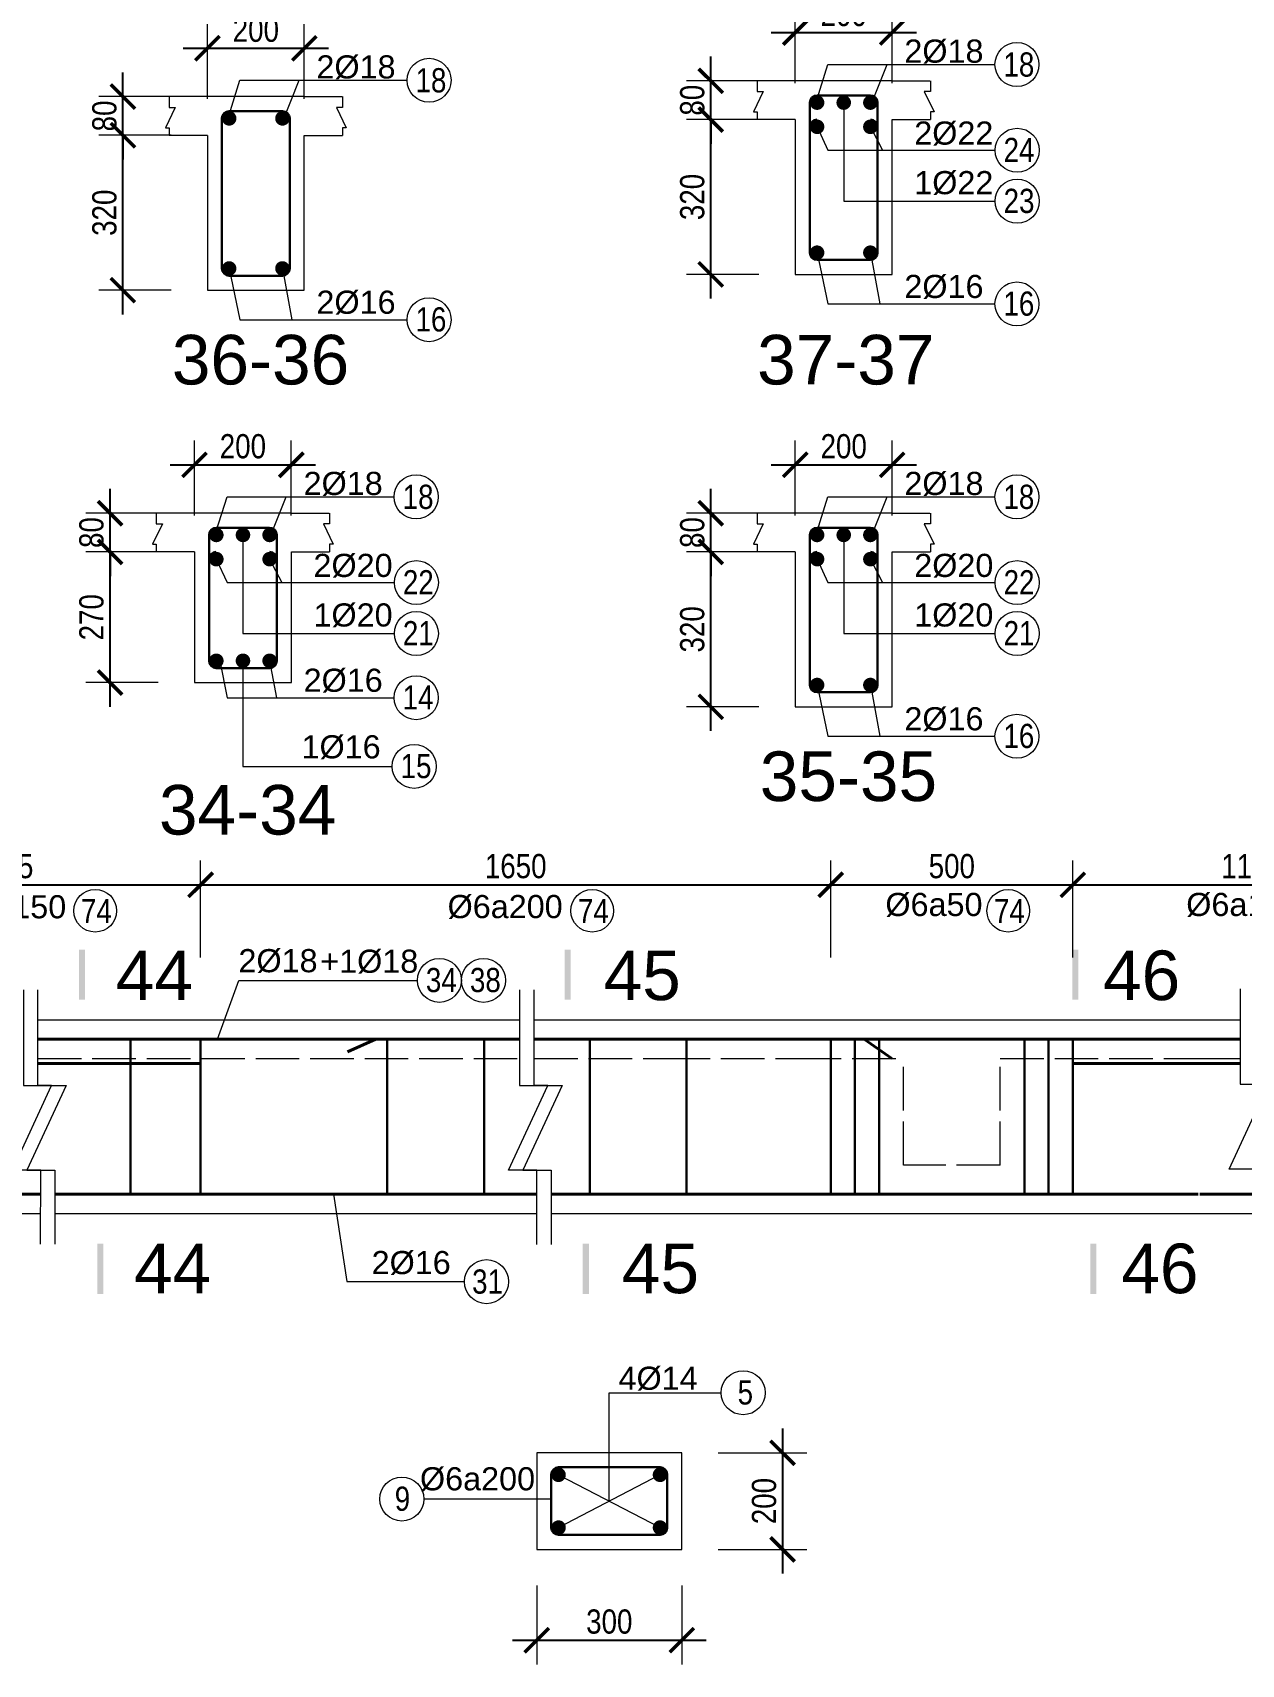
# Model space of a CAD drawing. Header units: inches. Extents: x 1604615 to 1925968, y -294302 to 52467.
# Drawn here: x 1673974 to 1683956, y -257386 to -243901 of the extents above; entities that cross this region are included whole.
import ezdxf

# ---------------------------------------------------------------- set-up
doc = ezdxf.new("R2010")
doc.units = ezdxf.units.IN
doc.header["$LTSCALE"] = 20
doc.header["$MEASUREMENT"] = 0
doc.linetypes.add('ACAD_ISO02W100', pattern=[15, 12, -3])
doc.layers.get('0').update_dxf_attribs({"lineweight": 13})
for name, color, linetype, lineweight in [('BORDER', 3, 'Continuous', 40), ('Duong bao', 4, 'Continuous', 30), ('net 0.2', 5, 'Continuous', 20), ('net dut', 7, 'Continuous', 9)]:
    doc.layers.add(name, color=color, linetype=linetype, lineweight=lineweight)
doc.layers.add('TEXT', color=9, linetype='Continuous')
doc.styles.add('chu', font='VHELVCN.TTF')
doc.styles.add('thep', font='ARIAL.TTF')
doc.dimstyles.new('tl25', dxfattribs={"dimscale": 100, "dimtxt": 2, "dimasz": 2, "dimexe": 2, "dimexo": 3, "dimgap": 0.5, "dimtad": 1, "dimdec": 0, "dimlfac": 0.25, "dimdsep": 46, "dimtxsty": 'chu', "dimblk": 'ARCHTICK', "dimcen": 8, "dimdle": 2, "dimclrd": 1, "dimclre": 1, "dimclrt": 2, "dimadec": 0, "dimazin": 0, "dimtfac": 0.1, "dimtdec": 0, "dimtix": 1, "dimtmove": 2, "dimatfit": 3, "dimldrblk": 'ARCHTICK', "dimfxl": 6, "dimfxlon": 1, "dimtolj": 1, "dimlwe": -1, "dimarcsym": 0})

# ---------------------------------------------------------------- blocks, each defined once
blk = doc.blocks.new('kk')
at = {"ltscale": 0.1}
for p, q in [((-71, 1140), (-71, 350)), ((49, 350), (49, 1140)), ((-162, -350), (162, 350)), ((-71, 350), (281, 350)), ((281, 350), (-44, -350)), ((162, 350), (49, 350)), ((73, -350), (-162, -350)), ((-44, -350), (189, -350)), ((71, -962), (73, -350)), ((189, -350), (189, -962))]:
    blk.add_line(p, q, dxfattribs=at)
blk = doc.blocks.new('_ArchTick')
at = {"color": 0, "linetype": 'ByBlock', "const_width": 0.15}
blk.add_lwpolyline([(-0.5, -0.5), (0.5, 0.5)], dxfattribs=at)
blk = doc.blocks.new('*D115')
at = {"color": 1}
for p, q in [((1672090, -251543), (1672090, -250743)), ((1675361, -251543), (1675361, -250743))]:
    blk.add_line(p, q, dxfattribs=at)
at = {"color": 1, "lineweight": -2}
blk.add_line((1671890, -250943), (1675561, -250943), dxfattribs=at)
at = {"layer": 'Defpoints', "color": 0}
for p in [(1675361, -250943), (1672090, -252059), (1675361, -252059)]:
    blk.add_point(p, dxfattribs=at)
at = {"color": 1, "lineweight": -2, "xscale": 200, "yscale": 200, "zscale": 200, "rotation": 180}
blk.add_blockref('_ArchTick', (1672090, -250943), dxfattribs=at)
at = {"color": 1, "lineweight": -2, "xscale": 200, "yscale": 200, "zscale": 200}
blk.add_blockref('_ArchTick', (1675361, -250943), dxfattribs=at)
at = {"color": 2, "insert": (1673725, -250790), "char_height": 200, "attachment_point": 5, "style": 'chu'}
blk.add_mtext('\\A1;1175', dxfattribs=at)
blk = doc.blocks.new('*D322')
at = {"color": 1}
for p, q in [((1675361, -251543), (1675361, -250743)), ((1680565, -251543), (1680565, -250743))]:
    blk.add_line(p, q, dxfattribs=at)
at = {"color": 1, "lineweight": -2}
blk.add_line((1675161, -250943), (1680765, -250943), dxfattribs=at)
at = {"layer": 'Defpoints', "color": 0}
for p in [(1680565, -250943), (1675361, -252059), (1680565, -253499)]:
    blk.add_point(p, dxfattribs=at)
at = {"color": 1, "lineweight": -2, "xscale": 200, "yscale": 200, "zscale": 200, "rotation": 180}
blk.add_blockref('_ArchTick', (1675361, -250943), dxfattribs=at)
at = {"color": 1, "lineweight": -2, "xscale": 200, "yscale": 200, "zscale": 200}
blk.add_blockref('_ArchTick', (1680565, -250943), dxfattribs=at)
at = {"color": 2, "insert": (1677963, -250790), "char_height": 200, "attachment_point": 5, "style": 'chu'}
blk.add_mtext('\\A1;1650', dxfattribs=at)
blk = doc.blocks.new('*D323')
at = {"color": 1}
for p, q in [((1680565, -251543), (1680565, -250743)), ((1682565, -251543), (1682565, -250743))]:
    blk.add_line(p, q, dxfattribs=at)
at = {"color": 1, "lineweight": -2}
blk.add_line((1680365, -250943), (1682765, -250943), dxfattribs=at)
at = {"layer": 'Defpoints', "color": 0}
for p in [(1682565, -250943), (1680565, -253499), (1682565, -253499)]:
    blk.add_point(p, dxfattribs=at)
at = {"color": 1, "lineweight": -2, "xscale": 200, "yscale": 200, "zscale": 200, "rotation": 180}
blk.add_blockref('_ArchTick', (1680565, -250943), dxfattribs=at)
at = {"color": 1, "lineweight": -2, "xscale": 200, "yscale": 200, "zscale": 200}
blk.add_blockref('_ArchTick', (1682565, -250943), dxfattribs=at)
at = {"color": 2, "insert": (1681565, -250790), "char_height": 200, "attachment_point": 5, "style": 'chu'}
blk.add_mtext('\\A1;500', dxfattribs=at)
blk = doc.blocks.new('*D324')
at = {"color": 1}
for p, q in [((1682565, -251543), (1682565, -250743)), ((1685525, -251543), (1685525, -250743))]:
    blk.add_line(p, q, dxfattribs=at)
at = {"color": 1, "lineweight": -2}
blk.add_line((1682365, -250943), (1685725, -250943), dxfattribs=at)
at = {"layer": 'Defpoints', "color": 0}
for p in [(1685525, -250943), (1682565, -253499), (1685525, -253659)]:
    blk.add_point(p, dxfattribs=at)
at = {"color": 1, "lineweight": -2, "xscale": 200, "yscale": 200, "zscale": 200, "rotation": 180}
blk.add_blockref('_ArchTick', (1682565, -250943), dxfattribs=at)
at = {"color": 1, "lineweight": -2, "xscale": 200, "yscale": 200, "zscale": 200}
blk.add_blockref('_ArchTick', (1685525, -250943), dxfattribs=at)
at = {"color": 2, "insert": (1684045, -250790), "char_height": 200, "attachment_point": 5, "style": 'chu'}
blk.add_mtext('\\A1;1175', dxfattribs=at)
blk = doc.blocks.new('*D376')
at = {"color": 1, "lineweight": -2}
blk.add_line((1680167, -255437), (1680167, -256635), dxfattribs=at)
at = {"color": 1}
for p, q in [((1679635, -255637), (1680367, -255637)), ((1679635, -256435), (1680367, -256435))]:
    blk.add_line(p, q, dxfattribs=at)
at = {"layer": 'Defpoints', "color": 0}
for p in [(1679335, -255637), (1679335, -256435), (1680167, -256435)]:
    blk.add_point(p, dxfattribs=at)
at = {"color": 1, "lineweight": -2, "xscale": 200, "yscale": 200, "zscale": 200}
for p, rotation in [((1680167, -255637), 90), ((1680167, -256435), 270)]:
    blk.add_blockref('_ArchTick', p, dxfattribs=dict(at, rotation=rotation))
at = {"color": 2, "insert": (1680015, -256036), "char_height": 200, "attachment_point": 5, "rotation": 90, "style": 'chu'}
blk.add_mtext('\\A1;200', dxfattribs=at)
blk = doc.blocks.new('*D377')
at = {"color": 1}
for p, q in [((1678137, -256735), (1678137, -257386)), ((1679335, -256735), (1679335, -257386))]:
    blk.add_line(p, q, dxfattribs=at)
at = {"color": 1, "lineweight": -2}
blk.add_line((1677937, -257186), (1679535, -257186), dxfattribs=at)
at = {"layer": 'Defpoints', "color": 0}
for p in [(1678137, -256435), (1679335, -256435), (1679335, -257186)]:
    blk.add_point(p, dxfattribs=at)
at = {"color": 1, "lineweight": -2, "xscale": 200, "yscale": 200, "zscale": 200, "rotation": 180}
blk.add_blockref('_ArchTick', (1678137, -257186), dxfattribs=at)
at = {"color": 1, "lineweight": -2, "xscale": 200, "yscale": 200, "zscale": 200}
blk.add_blockref('_ArchTick', (1679335, -257186), dxfattribs=at)
at = {"color": 2, "insert": (1678736, -257033), "char_height": 200, "attachment_point": 5, "style": 'chu'}
blk.add_mtext('\\A1;300', dxfattribs=at)
blk = doc.blocks.new('*D173')
at = {"color": 1}
for p, q in [((1675310, -247892), (1675310, -247272)), ((1676110, -247892), (1676110, -247272))]:
    blk.add_line(p, q, dxfattribs=at)
at = {"color": 1, "lineweight": -2}
blk.add_line((1675110, -247472), (1676310, -247472), dxfattribs=at)
at = {"layer": 'Defpoints', "color": 0}
for p in [(1676110, -247472), (1675310, -248192), (1676110, -248192)]:
    blk.add_point(p, dxfattribs=at)
at = {"color": 1, "lineweight": -2, "xscale": 200, "yscale": 200, "zscale": 200, "rotation": 180}
blk.add_blockref('_ArchTick', (1675310, -247472), dxfattribs=at)
at = {"color": 1, "lineweight": -2, "xscale": 200, "yscale": 200, "zscale": 200}
blk.add_blockref('_ArchTick', (1676110, -247472), dxfattribs=at)
at = {"color": 2, "insert": (1675710, -247320), "char_height": 200, "attachment_point": 5, "style": 'chu'}
blk.add_mtext('\\A1;200', dxfattribs=at)
blk = doc.blocks.new('*D174')
at = {"color": 1, "lineweight": -2}
blk.add_line((1674613, -249472), (1674613, -247992), dxfattribs=at)
at = {"color": 1}
for p, q in [((1675010, -248192), (1674413, -248192)), ((1675010, -249272), (1674413, -249272))]:
    blk.add_line(p, q, dxfattribs=at)
at = {"layer": 'Defpoints', "color": 0}
for p in [(1674613, -248192), (1675310, -248192), (1675310, -249272)]:
    blk.add_point(p, dxfattribs=at)
at = {"color": 1, "lineweight": -2, "xscale": 200, "yscale": 200, "zscale": 200}
for p, rotation in [((1674613, -248192), 90), ((1674613, -249272), 270)]:
    blk.add_blockref('_ArchTick', p, dxfattribs=dict(at, rotation=rotation))
at = {"color": 2, "insert": (1674460, -248732), "char_height": 200, "attachment_point": 5, "rotation": 90, "style": 'chu'}
blk.add_mtext('\\A1;270', dxfattribs=at)
blk = doc.blocks.new('*D175')
at = {"color": 1, "lineweight": -2}
for p, q in [((1674613, -247872), (1674613, -247672)), ((1674613, -248192), (1674613, -247872)), ((1674613, -248192), (1674613, -248392))]:
    blk.add_line(p, q, dxfattribs=at)
at = {"color": 1}
for p, q in [((1675010, -247872), (1674413, -247872)), ((1675010, -248192), (1674413, -248192))]:
    blk.add_line(p, q, dxfattribs=at)
at = {"layer": 'Defpoints', "color": 0}
for p in [(1674613, -247872), (1675310, -247872), (1675310, -248192)]:
    blk.add_point(p, dxfattribs=at)
at = {"color": 1, "lineweight": -2, "xscale": 200, "yscale": 200, "zscale": 200}
for p, rotation in [((1674613, -247872), 270), ((1674613, -248192), 90)]:
    blk.add_blockref('_ArchTick', p, dxfattribs=dict(at, rotation=rotation))
at = {"color": 2, "insert": (1674460, -248032), "char_height": 200, "attachment_point": 5, "rotation": 90, "style": 'chu'}
blk.add_mtext('\\A1;80', dxfattribs=at)
blk = doc.blocks.new('*D176')
at = {"color": 1}
for p, q in [((1680272, -247892), (1680272, -247272)), ((1681072, -247892), (1681072, -247272))]:
    blk.add_line(p, q, dxfattribs=at)
at = {"color": 1, "lineweight": -2}
blk.add_line((1680072, -247472), (1681272, -247472), dxfattribs=at)
at = {"layer": 'Defpoints', "color": 0}
for p in [(1681072, -247472), (1680272, -248192), (1681072, -248192)]:
    blk.add_point(p, dxfattribs=at)
at = {"color": 1, "lineweight": -2, "xscale": 200, "yscale": 200, "zscale": 200, "rotation": 180}
blk.add_blockref('_ArchTick', (1680272, -247472), dxfattribs=at)
at = {"color": 1, "lineweight": -2, "xscale": 200, "yscale": 200, "zscale": 200}
blk.add_blockref('_ArchTick', (1681072, -247472), dxfattribs=at)
at = {"color": 2, "insert": (1680672, -247320), "char_height": 200, "attachment_point": 5, "style": 'chu'}
blk.add_mtext('\\A1;200', dxfattribs=at)
blk = doc.blocks.new('*D177')
at = {"color": 1, "lineweight": -2}
blk.add_line((1679574, -249672), (1679574, -247992), dxfattribs=at)
at = {"color": 1}
for p, q in [((1679972, -248192), (1679374, -248192)), ((1679972, -249472), (1679374, -249472))]:
    blk.add_line(p, q, dxfattribs=at)
at = {"layer": 'Defpoints', "color": 0}
for p in [(1679574, -248192), (1680272, -248192), (1680272, -249472)]:
    blk.add_point(p, dxfattribs=at)
at = {"color": 1, "lineweight": -2, "xscale": 200, "yscale": 200, "zscale": 200}
for p, rotation in [((1679574, -248192), 90), ((1679574, -249472), 270)]:
    blk.add_blockref('_ArchTick', p, dxfattribs=dict(at, rotation=rotation))
at = {"color": 2, "insert": (1679422, -248832), "char_height": 200, "attachment_point": 5, "rotation": 90, "style": 'chu'}
blk.add_mtext('\\A1;320', dxfattribs=at)
blk = doc.blocks.new('*D178')
at = {"color": 1, "lineweight": -2}
for p, q in [((1679574, -247872), (1679574, -247672)), ((1679574, -248192), (1679574, -247872)), ((1679574, -248192), (1679574, -248392))]:
    blk.add_line(p, q, dxfattribs=at)
at = {"color": 1}
for p, q in [((1679972, -247872), (1679374, -247872)), ((1679972, -248192), (1679374, -248192))]:
    blk.add_line(p, q, dxfattribs=at)
at = {"layer": 'Defpoints', "color": 0}
for p in [(1679574, -247872), (1680272, -247872), (1680272, -248192)]:
    blk.add_point(p, dxfattribs=at)
at = {"color": 1, "lineweight": -2, "xscale": 200, "yscale": 200, "zscale": 200}
for p, rotation in [((1679574, -247872), 270), ((1679574, -248192), 90)]:
    blk.add_blockref('_ArchTick', p, dxfattribs=dict(at, rotation=rotation))
at = {"color": 2, "insert": (1679422, -248032), "char_height": 200, "attachment_point": 5, "rotation": 90, "style": 'chu'}
blk.add_mtext('\\A1;80', dxfattribs=at)
blk = doc.blocks.new('*D179')
at = {"color": 1}
for p, q in [((1675417, -244449), (1675417, -243830)), ((1676217, -244449), (1676217, -243830))]:
    blk.add_line(p, q, dxfattribs=at)
at = {"color": 1, "lineweight": -2}
blk.add_line((1675217, -244030), (1676417, -244030), dxfattribs=at)
at = {"layer": 'Defpoints', "color": 0}
for p in [(1676217, -244030), (1675417, -244749), (1676217, -244749)]:
    blk.add_point(p, dxfattribs=at)
at = {"color": 1, "lineweight": -2, "xscale": 200, "yscale": 200, "zscale": 200, "rotation": 180}
blk.add_blockref('_ArchTick', (1675417, -244030), dxfattribs=at)
at = {"color": 1, "lineweight": -2, "xscale": 200, "yscale": 200, "zscale": 200}
blk.add_blockref('_ArchTick', (1676217, -244030), dxfattribs=at)
at = {"color": 2, "insert": (1675817, -243878), "char_height": 200, "attachment_point": 5, "style": 'chu'}
blk.add_mtext('\\A1;200', dxfattribs=at)
blk = doc.blocks.new('*D180')
at = {"color": 1, "lineweight": -2}
blk.add_line((1674719, -246229), (1674719, -244549), dxfattribs=at)
at = {"color": 1}
for p, q in [((1675117, -244749), (1674519, -244749)), ((1675117, -246029), (1674519, -246029))]:
    blk.add_line(p, q, dxfattribs=at)
at = {"layer": 'Defpoints', "color": 0}
for p in [(1674719, -244749), (1675417, -244749), (1675417, -246029)]:
    blk.add_point(p, dxfattribs=at)
at = {"color": 1, "lineweight": -2, "xscale": 200, "yscale": 200, "zscale": 200}
for p, rotation in [((1674719, -244749), 90), ((1674719, -246029), 270)]:
    blk.add_blockref('_ArchTick', p, dxfattribs=dict(at, rotation=rotation))
at = {"color": 2, "insert": (1674567, -245389), "char_height": 200, "attachment_point": 5, "rotation": 90, "style": 'chu'}
blk.add_mtext('\\A1;320', dxfattribs=at)
blk = doc.blocks.new('*D181')
at = {"color": 1, "lineweight": -2}
for p, q in [((1674719, -244429), (1674719, -244229)), ((1674719, -244749), (1674719, -244429)), ((1674719, -244749), (1674719, -244949))]:
    blk.add_line(p, q, dxfattribs=at)
at = {"color": 1}
for p, q in [((1675117, -244429), (1674519, -244429)), ((1675117, -244749), (1674519, -244749))]:
    blk.add_line(p, q, dxfattribs=at)
at = {"layer": 'Defpoints', "color": 0}
for p in [(1674719, -244429), (1675417, -244429), (1675417, -244749)]:
    blk.add_point(p, dxfattribs=at)
at = {"color": 1, "lineweight": -2, "xscale": 200, "yscale": 200, "zscale": 200}
for p, rotation in [((1674719, -244429), 270), ((1674719, -244749), 90)]:
    blk.add_blockref('_ArchTick', p, dxfattribs=dict(at, rotation=rotation))
at = {"color": 2, "insert": (1674567, -244589), "char_height": 200, "attachment_point": 5, "rotation": 90, "style": 'chu'}
blk.add_mtext('\\A1;80', dxfattribs=at)
blk = doc.blocks.new('*D182')
at = {"color": 1}
for p, q in [((1680272, -244319), (1680272, -243700)), ((1681072, -244319), (1681072, -243700))]:
    blk.add_line(p, q, dxfattribs=at)
at = {"color": 1, "lineweight": -2}
blk.add_line((1680072, -243900), (1681272, -243900), dxfattribs=at)
at = {"layer": 'Defpoints', "color": 0}
for p in [(1681072, -243900), (1680272, -244619), (1681072, -244619)]:
    blk.add_point(p, dxfattribs=at)
at = {"color": 1, "lineweight": -2, "xscale": 200, "yscale": 200, "zscale": 200, "rotation": 180}
blk.add_blockref('_ArchTick', (1680272, -243900), dxfattribs=at)
at = {"color": 1, "lineweight": -2, "xscale": 200, "yscale": 200, "zscale": 200}
blk.add_blockref('_ArchTick', (1681072, -243900), dxfattribs=at)
at = {"color": 2, "insert": (1680672, -243748), "char_height": 200, "attachment_point": 5, "style": 'chu'}
blk.add_mtext('\\A1;200', dxfattribs=at)
blk = doc.blocks.new('*D183')
at = {"color": 1, "lineweight": -2}
blk.add_line((1679574, -246099), (1679574, -244419), dxfattribs=at)
at = {"color": 1}
for p, q in [((1679972, -244619), (1679374, -244619)), ((1679972, -245899), (1679374, -245899))]:
    blk.add_line(p, q, dxfattribs=at)
at = {"layer": 'Defpoints', "color": 0}
for p in [(1679574, -244619), (1680272, -244619), (1680272, -245899)]:
    blk.add_point(p, dxfattribs=at)
at = {"color": 1, "lineweight": -2, "xscale": 200, "yscale": 200, "zscale": 200}
for p, rotation in [((1679574, -244619), 90), ((1679574, -245899), 270)]:
    blk.add_blockref('_ArchTick', p, dxfattribs=dict(at, rotation=rotation))
at = {"color": 2, "insert": (1679422, -245259), "char_height": 200, "attachment_point": 5, "rotation": 90, "style": 'chu'}
blk.add_mtext('\\A1;320', dxfattribs=at)
blk = doc.blocks.new('*D184')
at = {"color": 1, "lineweight": -2}
for p, q in [((1679574, -244299), (1679574, -244099)), ((1679574, -244619), (1679574, -244299)), ((1679574, -244619), (1679574, -244819))]:
    blk.add_line(p, q, dxfattribs=at)
at = {"color": 1}
for p, q in [((1679972, -244299), (1679374, -244299)), ((1679972, -244619), (1679374, -244619))]:
    blk.add_line(p, q, dxfattribs=at)
at = {"layer": 'Defpoints', "color": 0}
for p in [(1679574, -244299), (1680272, -244299), (1680272, -244619)]:
    blk.add_point(p, dxfattribs=at)
at = {"color": 1, "lineweight": -2, "xscale": 200, "yscale": 200, "zscale": 200}
for p, rotation in [((1679574, -244299), 270), ((1679574, -244619), 90)]:
    blk.add_blockref('_ArchTick', p, dxfattribs=dict(at, rotation=rotation))
at = {"color": 2, "insert": (1679422, -244459), "char_height": 200, "attachment_point": 5, "rotation": 90, "style": 'chu'}
blk.add_mtext('\\A1;80', dxfattribs=at)

msp = doc.modelspace()

# ---------------------------------------------------------------- linework, layer by layer
for p, q in [((1680272.2, -244299), (1679959.8, -244299)), ((1681072.2, -244299), (1680272.2, -244299)), ((1681072.2, -244299), (1681384.6, -244299)), ((1675416.6, -244429.3), (1675104.2, -244429.3)), ((1676216.6, -244429.3), (1675416.6, -244429.3)), ((1676216.6, -244429.3), (1676529, -244429.3)), ((1680672.2, -244479), (1680672.2, -245293.6)), ((1675416.6, -244749.3), (1675100.6, -244749.3)), ((1675416.6, -244749.3), (1675416.6, -246029.3)), ((1676216.6, -246029.3), (1676216.6, -244749.3)), ((1676216.6, -244749.3), (1676532.6, -244749.3)), ((1680272.2, -244619), (1679956.2, -244619)), ((1680272.2, -244619), (1680272.2, -245899)), ((1680892.2, -244679), (1680992.6, -244872.8)), ((1681072.2, -245899), (1681072.2, -244619)), ((1681072.2, -244619), (1681388.2, -244619)), ((1680672.2, -245293.6), (1681920.2, -245293.6)), ((1680272.2, -245899), (1681072.2, -245899)), ((1675416.6, -246029.3), (1676216.6, -246029.3)), ((1675310.5, -247871.8), (1674998.1, -247871.8)), ((1676110.5, -247871.8), (1675310.5, -247871.8)), ((1676110.5, -247871.8), (1676422.9, -247871.8)), ((1680272.2, -247871.8), (1679959.8, -247871.8)), ((1681072.2, -247871.8), (1680272.2, -247871.8)), ((1681072.2, -247871.8), (1681384.6, -247871.8)), ((1675710.5, -248051.8), (1675710.5, -248866.4)), ((1680672.2, -248051.8), (1680672.2, -248866.4)), ((1675310.5, -248191.8), (1674994.5, -248191.8)), ((1675310.5, -248191.8), (1675310.5, -249271.8)), ((1675930.5, -248251.8), (1676030.9, -248445.6)), ((1676110.5, -249271.8), (1676110.5, -248191.8)), ((1676110.5, -248191.8), (1676426.5, -248191.8)), ((1680272.2, -248191.8), (1679956.2, -248191.8)), ((1680272.2, -248191.8), (1680272.2, -249471.8)), ((1680892.2, -248251.8), (1680992.6, -248445.6)), ((1681072.2, -249471.8), (1681072.2, -248191.8)), ((1681072.2, -248191.8), (1681388.2, -248191.8)), ((1675710.5, -248866.4), (1676958.5, -248866.4)), ((1680672.2, -248866.4), (1681920.2, -248866.4)), ((1675710.5, -249091.8), (1675710.5, -249964.1)), ((1675310.5, -249271.8), (1676110.5, -249271.8)), ((1680272.2, -249471.8), (1681072.2, -249471.8)), ((1675710.5, -249964.1), (1676937.9, -249964.1)), ((1676458.1, -253498.7), (1676568.2, -254222.8)), ((1676568.2, -254222.8), (1677540.5, -254222.8)), ((1678736, -256037.1), (1678736, -255140.7)), ((1678736, -255140.7), (1679659.6, -255140.7)), ((1679335, -255637.2), (1678137, -255637.2)), ((1678137, -255637.2), (1678137, -256435.2)), ((1679335, -256435.2), (1679335, -255637.2)), ((1678317, -256255.2), (1679155, -255817.2)), ((1678317, -255819.1), (1679155, -256255.2)), ((1678257, -256019.1), (1677204.5, -256019.1)), ((1678137, -256435.2), (1679335, -256435.2))]:
    msp.add_line(p, q)
at = {"ltscale": 0.1}
for p, q in [((1677995, -251812.3), (1677995, -252602)), ((1678115, -252602), (1678115, -251812.3)), ((1683946.2, -251801.7), (1683946.2, -252591.3)), ((1677903.3, -253302.5), (1678228.2, -252602)), ((1677995, -252602), (1678346.7, -252602)), ((1678346.7, -252602), (1678021.8, -253302.5)), ((1678228.2, -252602), (1678115, -252602)), ((1683854.5, -253291.8), (1684179.4, -252591.3)), ((1683946.2, -252591.3), (1684297.9, -252591.3)), ((1678138.4, -253302.5), (1677903.3, -253302.5)), ((1678021.8, -253302.5), (1678255, -253302.5)), ((1678136.3, -253914.5), (1678138.4, -253302.5)), ((1678255, -253302.5), (1678255, -253914.5)), ((1684089.6, -253291.8), (1683854.5, -253291.8)), ((1672189.7, -253658.7), (1674039.9, -253658.7)), ((1674157.8, -253658.7), (1678137.2, -253658.7)), ((1678255, -253658.7), (1680291.9, -253658.7)), ((1680291.9, -253658.7), (1683598.6, -253658.7)), ((1683598.6, -253658.7), (1684088.3, -253658.7))]:
    msp.add_line(p, q, dxfattribs=at)
for points in [[(1680452.2, -244449), (1680540.9, -244164.2), (1681921.1, -244164.2)], [(1680892.2, -244509), (1681030.2, -244164.2)], [(1675596.6, -244579.3), (1675685.3, -244294.5), (1677065.5, -244294.5)], [(1676036.6, -244639.3), (1676174.6, -244294.5)], [(1679956.2, -244299), (1679956.2, -244387.7), (1680007.1, -244387.7), (1679926.3, -244556.1), (1679956.2, -244556.1), (1679956.2, -244619)], [(1681388.2, -244299), (1681388.2, -244387.7), (1681337.3, -244387.7), (1681418.1, -244556.1), (1681388.2, -244556.1), (1681388.2, -244619)], [(1675100.6, -244429.3), (1675100.6, -244518), (1675151.5, -244518), (1675070.7, -244686.4), (1675100.6, -244686.4), (1675100.6, -244749.3)], [(1676532.6, -244429.3), (1676532.6, -244518), (1676481.7, -244518), (1676562.4, -244686.4), (1676532.6, -244686.4), (1676532.6, -244749.3)], [(1680452.2, -244679), (1680540.9, -244872.8), (1681922.5, -244872.8)], [(1680452.2, -245719), (1680540.9, -246142.6), (1681921.1, -246142.6)], [(1680892.2, -245719), (1680969.6, -246142.6)], [(1675596.6, -245849.3), (1675685.3, -246272.8), (1677065.5, -246272.8)], [(1676036.6, -245849.3), (1676114, -246272.8)], [(1675490.5, -248021.8), (1675579.2, -247737), (1676959.4, -247737)], [(1675930.5, -248081.8), (1676068.5, -247737)], [(1680452.2, -248021.8), (1680540.9, -247737), (1681921.1, -247737)], [(1680892.2, -248081.8), (1681030.2, -247737)], [(1674994.5, -247871.8), (1674994.5, -247960.5), (1675045.3, -247960.5), (1674964.6, -248128.9), (1674994.5, -248128.9), (1674994.5, -248191.8)], [(1676426.5, -247871.8), (1676426.5, -247960.5), (1676375.6, -247960.5), (1676456.3, -248128.9), (1676426.5, -248128.9), (1676426.5, -248191.8)], [(1679956.2, -247871.8), (1679956.2, -247960.5), (1680007.1, -247960.5), (1679926.3, -248128.9), (1679956.2, -248128.9), (1679956.2, -248191.8)], [(1681388.2, -247871.8), (1681388.2, -247960.5), (1681337.3, -247960.5), (1681418.1, -248128.9), (1681388.2, -248128.9), (1681388.2, -248191.8)], [(1675490.5, -248251.8), (1675579.2, -248445.6), (1676960.8, -248445.6)], [(1680452.2, -248251.8), (1680540.9, -248445.6), (1681922.5, -248445.6)], [(1675520.5, -249091.8), (1675579.2, -249396.9), (1676959.4, -249396.9)], [(1675930.5, -249091.8), (1675986.2, -249396.9)], [(1680452.2, -249291.8), (1680540.9, -249715.3), (1681921.1, -249715.3)], [(1680892.2, -249291.8), (1680969.6, -249715.3)], [(1675500.2, -252218.7), (1675677.4, -251732.7), (1677151, -251732.7)]]:
    msp.add_lwpolyline(points)
at = {"const_width": 60}
for points in [[(1680422.2, -244479, -1), (1680482.2, -244479, -1)], [(1680642.2, -244479, -1), (1680702.2, -244479, -1)], [(1680922.2, -244479, 1), (1680862.2, -244479, 1)], [(1675566.6, -244609.3, -1), (1675626.6, -244609.3, -1)], [(1676066.6, -244609.3, 1), (1676006.6, -244609.3, 1)], [(1680422.2, -244679, -1), (1680482.2, -244679, -1)], [(1680922.2, -244679, 1), (1680862.2, -244679, 1)], [(1680422.2, -245719, 1), (1680482.2, -245719, 1)], [(1680922.2, -245719, -1), (1680862.2, -245719, -1)], [(1675566.6, -245849.3, 1), (1675626.6, -245849.3, 1)], [(1676066.6, -245849.3, -1), (1676006.6, -245849.3, -1)], [(1675460.5, -248051.8, -1), (1675520.5, -248051.8, -1)], [(1675680.5, -248051.8, -1), (1675740.5, -248051.8, -1)], [(1675960.5, -248051.8, 1), (1675900.5, -248051.8, 1)], [(1680422.2, -248051.8, -1), (1680482.2, -248051.8, -1)], [(1680642.2, -248051.8, -1), (1680702.2, -248051.8, -1)], [(1680922.2, -248051.8, 1), (1680862.2, -248051.8, 1)], [(1675460.5, -248251.8, -1), (1675520.5, -248251.8, -1)], [(1675960.5, -248251.8, 1), (1675900.5, -248251.8, 1)], [(1680422.2, -248251.8, -1), (1680482.2, -248251.8, -1)], [(1680922.2, -248251.8, 1), (1680862.2, -248251.8, 1)], [(1675460.5, -249091.8, 1), (1675520.5, -249091.8, 1)], [(1675680.5, -249091.8, 1), (1675740.5, -249091.8, 1)], [(1675960.5, -249091.8, -1), (1675900.5, -249091.8, -1)], [(1680422.2, -249291.8, 1), (1680482.2, -249291.8, 1)], [(1680922.2, -249291.8, -1), (1680862.2, -249291.8, -1)], [(1678287, -255819.1, -1), (1678347, -255819.1, -1)], [(1679185, -255819.1, 1), (1679125, -255819.1, 1)], [(1678287, -256255.2, 1), (1678347, -256255.2, 1)], [(1679185, -256255.2, -1), (1679125, -256255.2, -1)]]:
    msp.add_lwpolyline(points, format="xyb", close=True, dxfattribs=at)
at = {"ltscale": 0.1}
for points in [[(1674016, -252058.7), (1677995, -252058.7)], [(1678115, -252058.7), (1680291.9, -252058.7)], [(1680291.9, -252058.7), (1683596.8, -252058.7)], [(1683596.8, -252058.7), (1683946.2, -252058.7)]]:
    msp.add_lwpolyline(points, dxfattribs=at)
for centre, radius in [((1682103, -244164.2), 181.9), ((1677247.4, -244294.5), 181.9), ((1682104.4, -244872.8), 181.9), ((1682104.4, -245293.6), 181.9), ((1682103, -246142.6), 181.9), ((1677247.4, -246272.8), 181.9), ((1677141.3, -247737), 181.9), ((1682103, -247737), 181.9), ((1677142.7, -248445.6), 181.9), ((1682104.4, -248445.6), 181.9), ((1677142.7, -248866.4), 181.9), ((1682104.4, -248866.4), 181.9), ((1677141.3, -249396.9), 181.9), ((1682103, -249715.3), 181.9), ((1677124.3, -249964.1), 181.9), ((1674490.5, -251157.5), 176.4), ((1678595, -251157.5), 176.4), ((1682031.5, -251157.5), 176.4), ((1677332.9, -251732.7), 181.9), ((1677696.7, -251732.7), 181.9), ((1677722.4, -254222.8), 181.9), ((1679841.5, -255140.7), 181.9), ((1677022.6, -256019.1), 181.9)]:
    msp.add_circle(centre, radius)
for points in [[(1674407.1, -251478.9), (1674357.1, -251478.9), (1674407.1, -251893.2), (1674357.1, -251893.2)], [(1678416.6, -251478.9), (1678366.6, -251478.9), (1678416.6, -251893.2), (1678366.6, -251893.2)], [(1682609.1, -251478.9), (1682559.1, -251478.9), (1682609.1, -251893.2), (1682559.1, -251893.2)], [(1674557.8, -253909.2), (1674507.8, -253909.2), (1674557.8, -254323.5), (1674507.8, -254323.5)], [(1678567.3, -253909.2), (1678517.3, -253909.2), (1678567.3, -254323.5), (1678517.3, -254323.5)], [(1682759.9, -253909.2), (1682709.9, -253909.2), (1682759.9, -254323.5), (1682709.9, -254323.5)]]:
    msp.add_trace(points)
at = {"layer": 'BORDER', "ltscale": 0.1}
for p, q in [((1674016, -252218.7), (1677995, -252218.7)), ((1674016, -252218.7), (1676806.9, -252218.7)), ((1676806.9, -252218.7), (1676572.6, -252322.8)), ((1678115, -252218.7), (1680291.9, -252218.7)), ((1680291.9, -252218.7), (1683596.8, -252218.7)), ((1683596.8, -252218.7), (1680841.8, -252218.7)), ((1680841.8, -252218.7), (1681070.7, -252378.7)), ((1683716.8, -252218.7), (1683946.2, -252218.7)), ((1670937.6, -253500.1), (1674040.5, -253499.2)), ((1674157.8, -253498.7), (1678137.7, -253498.7)), ((1678255, -253498.7), (1680291.9, -253498.7)), ((1680291.9, -253498.7), (1683599.1, -253498.7)), ((1683612.6, -253498.7), (1684088.9, -253498.7))]:
    msp.add_line(p, q, dxfattribs=at)
for points in [[(1683946.2, -252218.7), (1683596.8, -252218.7)], [(1675360.7, -252418.7), (1674016, -252418.7)], [(1682564.8, -252418.7), (1683596.8, -252418.7)], [(1683596.8, -252418.7), (1683946.2, -252418.7)]]:
    msp.add_lwpolyline(points, dxfattribs=at)
at = {"layer": 'Duong bao'}
for p, q in [((1680392.2, -244479), (1680392.2, -245719)), ((1680892.2, -244419), (1680452.2, -244419)), ((1680952.2, -245719), (1680952.2, -244479)), ((1675536.6, -244609.3), (1675536.6, -245849.3)), ((1676036.6, -244549.3), (1675596.6, -244549.3)), ((1676096.6, -245849.3), (1676096.6, -244609.3)), ((1680452.2, -245779), (1680892.2, -245779)), ((1675596.6, -245909.3), (1676036.6, -245909.3)), ((1675430.5, -248051.8), (1675430.5, -249091.8)), ((1675930.5, -247991.8), (1675490.5, -247991.8)), ((1675990.5, -249091.8), (1675990.5, -248051.8)), ((1680392.2, -248051.8), (1680392.2, -249291.8)), ((1680892.2, -247991.8), (1680452.2, -247991.8)), ((1680952.2, -249291.8), (1680952.2, -248051.8)), ((1675490.5, -249151.8), (1675930.5, -249151.8)), ((1680452.2, -249351.8), (1680892.2, -249351.8)), ((1679155, -255757.2), (1678317, -255757.2)), ((1678257, -255817.2), (1678257, -256255.2)), ((1679215, -256255.2), (1679215, -255817.2)), ((1678317, -256315.2), (1679155, -256315.2))]:
    msp.add_line(p, q, dxfattribs=at)
at = {"layer": 'Duong bao', "ltscale": 0.1}
for p, q in [((1674781.2, -253498.7), (1674781.2, -252218.7)), ((1675360.7, -253498.7), (1675360.7, -252218.7)), ((1676901.5, -253498.9), (1676901.5, -252218.7)), ((1677701.5, -253498.7), (1677701.5, -252218.7)), ((1678574.2, -253498.9), (1678574.2, -252218.7)), ((1679374.2, -253498.9), (1679374.2, -252218.7)), ((1680564.8, -253498.9), (1680564.8, -252218.7)), ((1680764.8, -253498.9), (1680764.8, -252218.7)), ((1680964.8, -253498.9), (1680964.8, -252218.7)), ((1682164.8, -253498.9), (1682164.8, -252218.7)), ((1682364.8, -253498.9), (1682364.8, -252218.7)), ((1682564.8, -253498.9), (1682564.8, -252218.7))]:
    msp.add_line(p, q, dxfattribs=at)
at = {"layer": 'Duong bao'}
for centre, start, end in [((1680452.2, -244479), 90, 180), ((1680892.2, -244479), 0, 90), ((1675596.6, -244609.3), 90, 180), ((1676036.6, -244609.3), 0, 90), ((1680452.2, -244679), 90, 180), ((1680892.2, -244679), 0, 90), ((1680452.2, -245719), 180, 270), ((1680892.2, -245719), 270, 0), ((1675596.6, -245849.3), 180, 270), ((1676036.6, -245849.3), 270, 0), ((1675490.5, -248051.8), 90, 180), ((1675930.5, -248051.8), 0, 90), ((1680452.2, -248051.8), 90, 180), ((1680892.2, -248051.8), 0, 90), ((1675490.5, -248251.8), 90, 180), ((1675930.5, -248251.8), 0, 90), ((1680452.2, -248251.8), 90, 180), ((1680892.2, -248251.8), 0, 90), ((1675490.5, -249091.8), 180, 270), ((1675930.5, -249091.8), 270, 0), ((1680452.2, -249291.8), 180, 270), ((1680892.2, -249291.8), 270, 0), ((1678317, -255817.2), 90, 180), ((1678317, -255823.9), 90, 180), ((1679155, -255817.2), 0, 90), ((1678317, -256255.2), 180, 270), ((1679155, -256255.2), 270, 0)]:
    msp.add_arc(centre, 60, start, end, dxfattribs=at)
at = {"layer": 'net dut', "linetype": 'ACAD_ISO02W100', "ltscale": 1.5}
for p, q in [((1674016, -252378.7), (1677995, -252378.7)), ((1678115, -252378.7), (1679207.9, -252378.7)), ((1679207.9, -252378.7), (1680291.9, -252378.7)), ((1680291.9, -252378.7), (1681164.8, -252378.7)), ((1681164.8, -253258.7), (1681164.8, -252378.7)), ((1681964.8, -252378.7), (1683709.2, -252378.7)), ((1681964.8, -253258.7), (1681964.8, -252378.7)), ((1683612.6, -252378.7), (1683946.2, -252378.7)), ((1681964.8, -253258.7), (1681164.8, -253258.7))]:
    msp.add_line(p, q, dxfattribs=at)

# ---------------------------------------------------------------- block references
msp.add_blockref('kk', (1673968.5, -252952.2))

# ---------------------------------------------------------------- texts
at = {"layer": 'net 0.2', "char_height": 200, "width": 363.074, "style": 'chu'}
for s, insert, attachment_point in [('18', (1681991.4, -244266.9), 7), ('18', (1677135.8, -244397.1), 7), ('24', (1681992.8, -244770.1), 1), ('23', (1681992.8, -245191), 1), ('16', (1681991.4, -246039.9), 1), ('16', (1677135.8, -246170.2), 1), ('18', (1677029.7, -247839.7), 7), ('18', (1681991.4, -247839.7), 7), ('22', (1677031.1, -248342.9), 1), ('22', (1681992.8, -248342.9), 1), ('21', (1677031.1, -248763.8), 1), ('21', (1681992.8, -248763.8), 1), ('14', (1677029.7, -249294.3), 1), ('16', (1681991.4, -249612.7), 1), ('15', (1677012.7, -249861.5), 1), ('74', (1674372.7, -251059.5), 1), ('74', (1678477.2, -251059.5), 1), ('74', (1681913.7, -251059.5), 1), ('34', (1677221.3, -251630), 1), ('38', (1677585.1, -251630), 1), ('31', (1677603.1, -254121.9), 1), ('5', (1679796.1, -255038.1), 1), ('9', (1676964, -255916.5), 1)]:
    msp.add_mtext(s, dxfattribs=dict(at, insert=insert, attachment_point=attachment_point))
at = {"layer": 'TEXT', "style": 'thep'}
for s, height, p in [('2%%C18', 191.25, (1681173, -244148.9)), ('2%%C18', 191.25, (1676317.3, -244279.2)), ('2%%C22', 191.25, (1681254.6, -244826.2)), ('1%%C22', 191.25, (1681254.6, -245235.8)), ('2%%C16', 191.25, (1681173, -246093.7)), ('2%%C16', 191.25, (1676317.3, -246224)), ('36-36', 409.93, (1675123.3, -246808.2)), ('37-37', 409.93, (1679956.9, -246808.2)), ('2%%C18', 191.25, (1676211.2, -247721.7)), ('2%%C18', 191.25, (1681173, -247721.7)), ('2%%C20', 191.25, (1676292.9, -248399)), ('2%%C20', 191.25, (1681254.6, -248399)), ('1%%C20', 191.25, (1676292.9, -248808.6)), ('1%%C20', 191.25, (1681254.6, -248808.6)), ('2%%C16', 191.25, (1676211.2, -249348.1)), ('2%%C16', 191.25, (1681173, -249666.5)), ('1%%C16', 191.25, (1676194.2, -249898.4)), ('35-35', 409.93, (1679978.9, -250250.8)), ('34-34', 409.93, (1675017.2, -250528)), ('%%C6a150', 191.25, (1673300.2, -251220.1)), ('%%C6a200', 191.25, (1677400.5, -251218.5)), ('%%C6a50', 191.25, (1681016.5, -251201.2)), ('%%C6a150', 191.25, (1683501.2, -251201.2)), ('44', 409.93, (1674660.5, -251896.2)), ('2%%C18', 191.25, (1675673.3, -251665.6)), ('+1%%C18', 191.25, (1676348.8, -251670.3)), ('45', 409.93, (1678689.5, -251896.2)), ('46', 409.93, (1682814.2, -251896.2)), ('44', 409.93, (1674811.2, -254318.1)), ('45', 409.93, (1678840.2, -254318.1)), ('46', 409.93, (1682964.9, -254318.1)), ('2%%C16', 191.25, (1676772.9, -254160.6)), ('4%%C14', 191.25, (1678812.3, -255116.6)), ('%%C6a200', 191.25, (1677172.5, -255947.5))]:
    msp.add_text(s, height=height, dxfattribs=at).set_placement(p)

# ---------------------------------------------------------------- dimensions: what is measured, and where the dimension line sits
for base, p1, p2, picture, middle in [((1681072.2, -243899.7), (1680272.2, -244619), (1681072.2, -244619), '*D182', (1680672.2, -243747.6)), ((1676216.6, -244030), (1675416.6, -244749.3), (1676216.6, -244749.3), '*D179', (1675816.6, -243877.8)), ((1676110.5, -247472.5), (1675310.5, -248191.8), (1676110.5, -248191.8), '*D173', (1675710.5, -247320.4)), ((1681072.2, -247472.5), (1680272.2, -248191.8), (1681072.2, -248191.8), '*D176', (1680672.2, -247320.4)), ((1682564.8, -250942.6), (1680564.8, -253498.7), (1682564.8, -253498.9), '*D323', (1681564.8, -250790.4)), ((1679334.9749465, -257185.5421938), (1678136.9749465, -256435.2298686), (1679334.9749465, -256435.2298686), '*D377', (1678735.9749465, -257033.4088605))]:
    dim = msp.add_linear_dim(base=base, p1=p1, p2=p2, dimstyle='tl25')
    dim.commit()
    dim.dimension.update_dxf_attribs({"geometry": picture, "text_midpoint": middle})
for base, p1, p2, picture, middle in [((1679574.3, -244299), (1680272.2, -244619), (1680272.2, -244299), '*D184', (1679422.2, -244459)), ((1674718.7, -244429.3), (1675416.6, -244749.3), (1675416.6, -244429.3), '*D181', (1674566.6, -244589.3)), ((1679574.3, -244619), (1680272.2, -245899), (1680272.2, -244619), '*D183', (1679422.2, -245259)), ((1674718.7, -244749.3), (1675416.6, -246029.3), (1675416.6, -244749.3), '*D180', (1674566.6, -245389.3)), ((1674612.6, -247871.8), (1675310.5, -248191.8), (1675310.5, -247871.8), '*D175', (1674460.4, -248031.8)), ((1679574.3, -247871.8), (1680272.2, -248191.8), (1680272.2, -247871.8), '*D178', (1679422.2, -248031.8)), ((1674612.6, -248191.8), (1675310.5, -249271.8), (1675310.5, -248191.8), '*D174', (1674460.4, -248731.8)), ((1679574.3, -248191.8), (1680272.2, -249471.8), (1680272.2, -248191.8), '*D177', (1679422.2, -248831.8)), ((1680167.3102343, -256435.2298686), (1679334.9749465, -255637.2298686), (1679334.9749465, -256435.2298686), '*D376', (1680015.1769009, -256036.2298686))]:
    dim = msp.add_linear_dim(base=base, p1=p1, p2=p2, angle=90, dimstyle='tl25')
    dim.commit()
    dim.dimension.update_dxf_attribs({"geometry": picture, "text_midpoint": middle})
for base, p1, p2, text, picture, middle in [((1675360.7, -250942.6), (1672089.7, -252058.7), (1675360.7, -252058.7), '1175', '*D115', (1673725.2, -250790.4)), ((1680564.8, -250942.6), (1675360.7, -252058.7), (1680564.8, -253498.7), '1650', '*D322', (1677962.8, -250790.4)), ((1685524.8, -250942.6), (1682564.8, -253498.9), (1685524.8, -253658.9), '1175', '*D324', (1684044.8, -250790.4))]:
    dim = msp.add_linear_dim(base=base, p1=p1, p2=p2, text=text, dimstyle='tl25')
    dim.commit()
    dim.dimension.update_dxf_attribs({"geometry": picture, "text_midpoint": middle})

doc.saveas('drawing.dxf')
